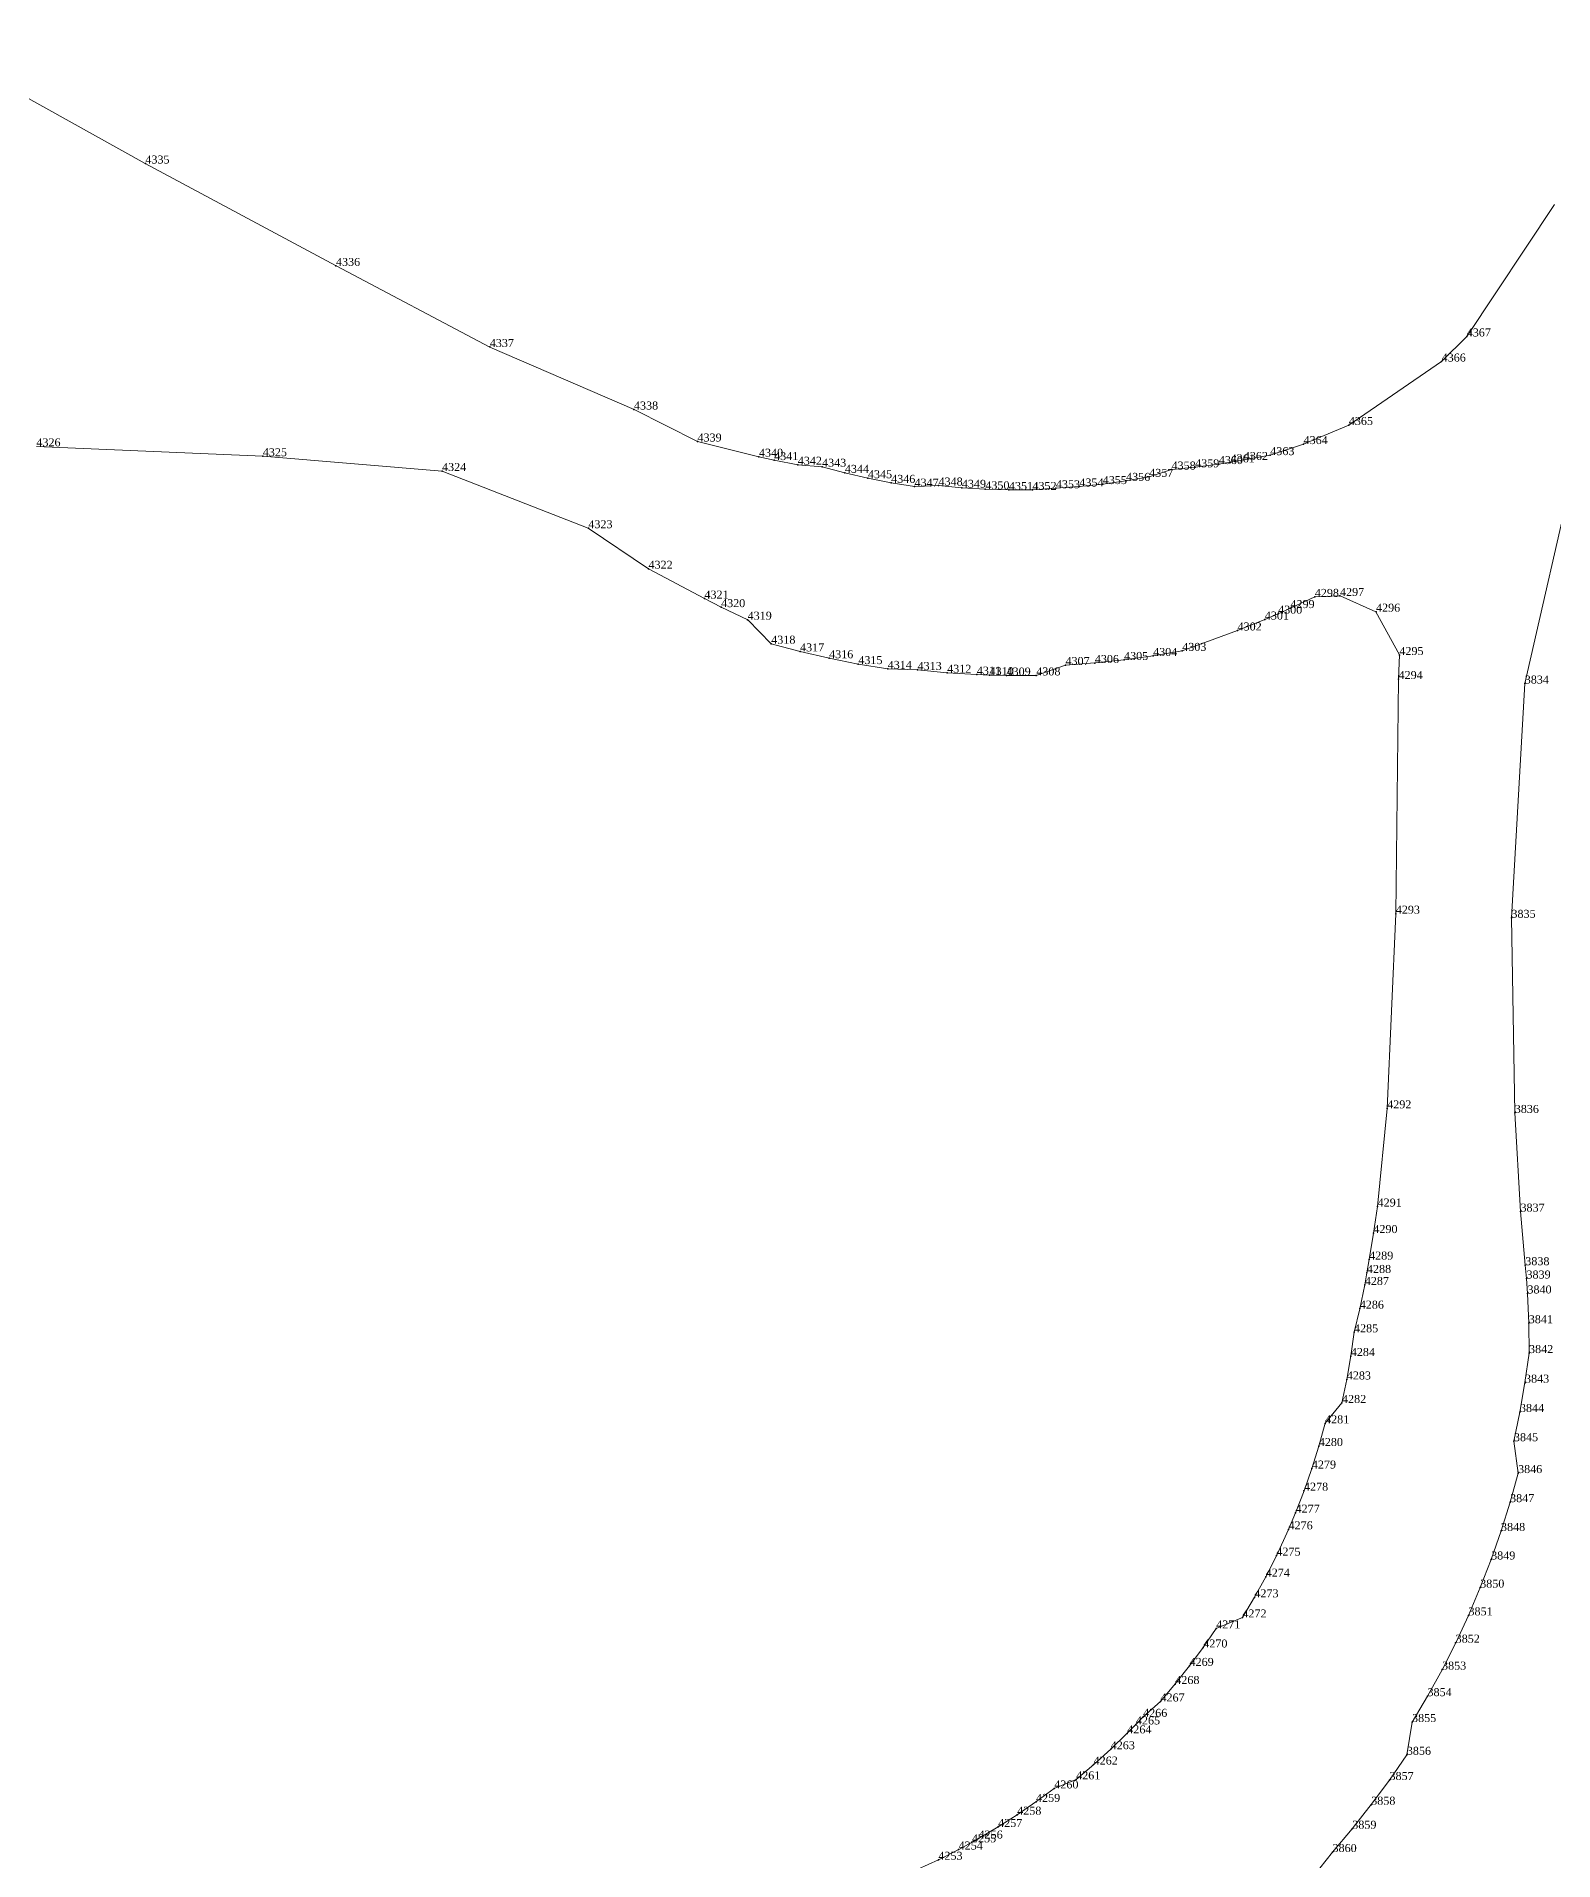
# Model space of a CAD drawing. Header units: metres. Extents: x 543554 to 549226, y 1840763 to 1844579.
# Drawn here: x 548320.7 to 548434.5, y 1841341.9 to 1841478.7 of the extents above; entities that cross this region are included whole.
import ezdxf

# ---------------------------------------------------------------- set-up
doc = ezdxf.new("R2010")
doc.units = ezdxf.units.M
doc.header["$MEASUREMENT"] = 0
for name, color, linetype, lineweight in [('Level 12', 7, 'Continuous', 0), ('Level 30', 7, 'Continuous', 0), ('Level 7', 7, 'Continuous', 0)]:
    doc.layers.add(name, color=color, linetype=linetype, lineweight=lineweight)
doc.styles.add('Style-Vntime', font='Vntime.shx')

# ---------------------------------------------------------------- blocks, each defined once
blk = doc.blocks.new('DDCT')
at = {"layer": 'Level 7', "color": 3, "linetype": 'Continuous', "lineweight": 30}
blk.add_point((0, 0), dxfattribs=at)
blk = doc.blocks.new('SHMIA_3833')
at = {"layer": 'Level 12', "color": 2, "linetype": 'Continuous', "lineweight": 0, "style": 'Style-Vntime'}
blk.add_text('3834', height=0.6, dxfattribs=at).set_placement((0, 0))
blk = doc.blocks.new('SHMIA_3834')
at = {"layer": 'Level 12', "color": 2, "linetype": 'Continuous', "lineweight": 0, "style": 'Style-Vntime'}
blk.add_text('3835', height=0.6, dxfattribs=at).set_placement((0, 0))
blk = doc.blocks.new('SHMIA_3835')
at = {"layer": 'Level 12', "color": 2, "linetype": 'Continuous', "lineweight": 0, "style": 'Style-Vntime'}
blk.add_text('3836', height=0.6, dxfattribs=at).set_placement((0, 0))
blk = doc.blocks.new('SHMIA_3836')
at = {"layer": 'Level 12', "color": 2, "linetype": 'Continuous', "lineweight": 0, "style": 'Style-Vntime'}
blk.add_text('3837', height=0.6, dxfattribs=at).set_placement((0, 0))
blk = doc.blocks.new('SHMIA_3837')
at = {"layer": 'Level 12', "color": 2, "linetype": 'Continuous', "lineweight": 0, "style": 'Style-Vntime'}
blk.add_text('3838', height=0.6, dxfattribs=at).set_placement((0, 0))
blk = doc.blocks.new('SHMIA_3838')
at = {"layer": 'Level 12', "color": 2, "linetype": 'Continuous', "lineweight": 0, "style": 'Style-Vntime'}
blk.add_text('3839', height=0.6, dxfattribs=at).set_placement((0, 0))
blk = doc.blocks.new('SHMIA_3839')
at = {"layer": 'Level 12', "color": 2, "linetype": 'Continuous', "lineweight": 0, "style": 'Style-Vntime'}
blk.add_text('3840', height=0.6, dxfattribs=at).set_placement((0, 0))
blk = doc.blocks.new('SHMIA_3840')
at = {"layer": 'Level 12', "color": 2, "linetype": 'Continuous', "lineweight": 0, "style": 'Style-Vntime'}
blk.add_text('3841', height=0.6, dxfattribs=at).set_placement((0, 0))
blk = doc.blocks.new('SHMIA_3841')
at = {"layer": 'Level 12', "color": 2, "linetype": 'Continuous', "lineweight": 0, "style": 'Style-Vntime'}
blk.add_text('3842', height=0.6, dxfattribs=at).set_placement((0, 0))
blk = doc.blocks.new('SHMIA_3842')
at = {"layer": 'Level 12', "color": 2, "linetype": 'Continuous', "lineweight": 0, "style": 'Style-Vntime'}
blk.add_text('3843', height=0.6, dxfattribs=at).set_placement((0, 0))
blk = doc.blocks.new('SHMIA_3843')
at = {"layer": 'Level 12', "color": 2, "linetype": 'Continuous', "lineweight": 0, "style": 'Style-Vntime'}
blk.add_text('3844', height=0.6, dxfattribs=at).set_placement((0, 0))
blk = doc.blocks.new('SHMIA_3844')
at = {"layer": 'Level 12', "color": 2, "linetype": 'Continuous', "lineweight": 0, "style": 'Style-Vntime'}
blk.add_text('3845', height=0.6, dxfattribs=at).set_placement((0, 0))
blk = doc.blocks.new('SHMIA_3845')
at = {"layer": 'Level 12', "color": 2, "linetype": 'Continuous', "lineweight": 0, "style": 'Style-Vntime'}
blk.add_text('3846', height=0.6, dxfattribs=at).set_placement((0, 0))
blk = doc.blocks.new('SHMIA_3846')
at = {"layer": 'Level 12', "color": 2, "linetype": 'Continuous', "lineweight": 0, "style": 'Style-Vntime'}
blk.add_text('3847', height=0.6, dxfattribs=at).set_placement((0, 0))
blk = doc.blocks.new('SHMIA_3847')
at = {"layer": 'Level 12', "color": 2, "linetype": 'Continuous', "lineweight": 0, "style": 'Style-Vntime'}
blk.add_text('3848', height=0.6, dxfattribs=at).set_placement((0, 0))
blk = doc.blocks.new('SHMIA_3848')
at = {"layer": 'Level 12', "color": 2, "linetype": 'Continuous', "lineweight": 0, "style": 'Style-Vntime'}
blk.add_text('3849', height=0.6, dxfattribs=at).set_placement((0, 0))
blk = doc.blocks.new('SHMIA_3849')
at = {"layer": 'Level 12', "color": 2, "linetype": 'Continuous', "lineweight": 0, "style": 'Style-Vntime'}
blk.add_text('3850', height=0.6, dxfattribs=at).set_placement((0, 0))
blk = doc.blocks.new('SHMIA_3850')
at = {"layer": 'Level 12', "color": 2, "linetype": 'Continuous', "lineweight": 0, "style": 'Style-Vntime'}
blk.add_text('3851', height=0.6, dxfattribs=at).set_placement((0, 0))
blk = doc.blocks.new('SHMIA_3851')
at = {"layer": 'Level 12', "color": 2, "linetype": 'Continuous', "lineweight": 0, "style": 'Style-Vntime'}
blk.add_text('3852', height=0.6, dxfattribs=at).set_placement((0, 0))
blk = doc.blocks.new('SHMIA_3852')
at = {"layer": 'Level 12', "color": 2, "linetype": 'Continuous', "lineweight": 0, "style": 'Style-Vntime'}
blk.add_text('3853', height=0.6, dxfattribs=at).set_placement((0, 0))
blk = doc.blocks.new('SHMIA_3853')
at = {"layer": 'Level 12', "color": 2, "linetype": 'Continuous', "lineweight": 0, "style": 'Style-Vntime'}
blk.add_text('3854', height=0.6, dxfattribs=at).set_placement((0, 0))
blk = doc.blocks.new('SHMIA_3854')
at = {"layer": 'Level 12', "color": 2, "linetype": 'Continuous', "lineweight": 0, "style": 'Style-Vntime'}
blk.add_text('3855', height=0.6, dxfattribs=at).set_placement((0, 0))
blk = doc.blocks.new('SHMIA_3855')
at = {"layer": 'Level 12', "color": 2, "linetype": 'Continuous', "lineweight": 0, "style": 'Style-Vntime'}
blk.add_text('3856', height=0.6, dxfattribs=at).set_placement((0, 0))
blk = doc.blocks.new('SHMIA_3856')
at = {"layer": 'Level 12', "color": 2, "linetype": 'Continuous', "lineweight": 0, "style": 'Style-Vntime'}
blk.add_text('3857', height=0.6, dxfattribs=at).set_placement((0, 0))
blk = doc.blocks.new('SHMIA_3857')
at = {"layer": 'Level 12', "color": 2, "linetype": 'Continuous', "lineweight": 0, "style": 'Style-Vntime'}
blk.add_text('3858', height=0.6, dxfattribs=at).set_placement((0, 0))
blk = doc.blocks.new('SHMIA_3858')
at = {"layer": 'Level 12', "color": 2, "linetype": 'Continuous', "lineweight": 0, "style": 'Style-Vntime'}
blk.add_text('3859', height=0.6, dxfattribs=at).set_placement((0, 0))
blk = doc.blocks.new('SHMIA_3859')
at = {"layer": 'Level 12', "color": 2, "linetype": 'Continuous', "lineweight": 0, "style": 'Style-Vntime'}
blk.add_text('3860', height=0.6, dxfattribs=at).set_placement((0, 0))
blk = doc.blocks.new('SHMIA_4252')
at = {"layer": 'Level 12', "color": 2, "linetype": 'Continuous', "lineweight": 0, "style": 'Style-Vntime'}
blk.add_text('4253', height=0.6, dxfattribs=at).set_placement((0, 0))
blk = doc.blocks.new('SHMIA_4253')
at = {"layer": 'Level 12', "color": 2, "linetype": 'Continuous', "lineweight": 0, "style": 'Style-Vntime'}
blk.add_text('4254', height=0.6, dxfattribs=at).set_placement((0, 0))
blk = doc.blocks.new('SHMIA_4254')
at = {"layer": 'Level 12', "color": 2, "linetype": 'Continuous', "lineweight": 0, "style": 'Style-Vntime'}
blk.add_text('4255', height=0.6, dxfattribs=at).set_placement((0, 0))
blk = doc.blocks.new('SHMIA_4255')
at = {"layer": 'Level 12', "color": 2, "linetype": 'Continuous', "lineweight": 0, "style": 'Style-Vntime'}
blk.add_text('4256', height=0.6, dxfattribs=at).set_placement((0, 0))
blk = doc.blocks.new('SHMIA_4256')
at = {"layer": 'Level 12', "color": 2, "linetype": 'Continuous', "lineweight": 0, "style": 'Style-Vntime'}
blk.add_text('4257', height=0.6, dxfattribs=at).set_placement((0, 0))
blk = doc.blocks.new('SHMIA_4257')
at = {"layer": 'Level 12', "color": 2, "linetype": 'Continuous', "lineweight": 0, "style": 'Style-Vntime'}
blk.add_text('4258', height=0.6, dxfattribs=at).set_placement((0, 0))
blk = doc.blocks.new('SHMIA_4258')
at = {"layer": 'Level 12', "color": 2, "linetype": 'Continuous', "lineweight": 0, "style": 'Style-Vntime'}
blk.add_text('4259', height=0.6, dxfattribs=at).set_placement((0, 0))
blk = doc.blocks.new('SHMIA_4259')
at = {"layer": 'Level 12', "color": 2, "linetype": 'Continuous', "lineweight": 0, "style": 'Style-Vntime'}
blk.add_text('4260', height=0.6, dxfattribs=at).set_placement((0, 0))
blk = doc.blocks.new('SHMIA_4260')
at = {"layer": 'Level 12', "color": 2, "linetype": 'Continuous', "lineweight": 0, "style": 'Style-Vntime'}
blk.add_text('4261', height=0.6, dxfattribs=at).set_placement((0, 0))
blk = doc.blocks.new('SHMIA_4261')
at = {"layer": 'Level 12', "color": 2, "linetype": 'Continuous', "lineweight": 0, "style": 'Style-Vntime'}
blk.add_text('4262', height=0.6, dxfattribs=at).set_placement((0, 0))
blk = doc.blocks.new('SHMIA_4262')
at = {"layer": 'Level 12', "color": 2, "linetype": 'Continuous', "lineweight": 0, "style": 'Style-Vntime'}
blk.add_text('4263', height=0.6, dxfattribs=at).set_placement((0, 0))
blk = doc.blocks.new('SHMIA_4263')
at = {"layer": 'Level 12', "color": 2, "linetype": 'Continuous', "lineweight": 0, "style": 'Style-Vntime'}
blk.add_text('4264', height=0.6, dxfattribs=at).set_placement((0, 0))
blk = doc.blocks.new('SHMIA_4264')
at = {"layer": 'Level 12', "color": 2, "linetype": 'Continuous', "lineweight": 0, "style": 'Style-Vntime'}
blk.add_text('4265', height=0.6, dxfattribs=at).set_placement((0, 0))
blk = doc.blocks.new('SHMIA_4265')
at = {"layer": 'Level 12', "color": 2, "linetype": 'Continuous', "lineweight": 0, "style": 'Style-Vntime'}
blk.add_text('4266', height=0.6, dxfattribs=at).set_placement((0, 0))
blk = doc.blocks.new('SHMIA_4266')
at = {"layer": 'Level 12', "color": 2, "linetype": 'Continuous', "lineweight": 0, "style": 'Style-Vntime'}
blk.add_text('4267', height=0.6, dxfattribs=at).set_placement((0, 0))
blk = doc.blocks.new('SHMIA_4267')
at = {"layer": 'Level 12', "color": 2, "linetype": 'Continuous', "lineweight": 0, "style": 'Style-Vntime'}
blk.add_text('4268', height=0.6, dxfattribs=at).set_placement((0, 0))
blk = doc.blocks.new('SHMIA_4268')
at = {"layer": 'Level 12', "color": 2, "linetype": 'Continuous', "lineweight": 0, "style": 'Style-Vntime'}
blk.add_text('4269', height=0.6, dxfattribs=at).set_placement((0, 0))
blk = doc.blocks.new('SHMIA_4269')
at = {"layer": 'Level 12', "color": 2, "linetype": 'Continuous', "lineweight": 0, "style": 'Style-Vntime'}
blk.add_text('4270', height=0.6, dxfattribs=at).set_placement((0, 0))
blk = doc.blocks.new('SHMIA_4270')
at = {"layer": 'Level 12', "color": 2, "linetype": 'Continuous', "lineweight": 0, "style": 'Style-Vntime'}
blk.add_text('4271', height=0.6, dxfattribs=at).set_placement((0, 0))
blk = doc.blocks.new('SHMIA_4271')
at = {"layer": 'Level 12', "color": 2, "linetype": 'Continuous', "lineweight": 0, "style": 'Style-Vntime'}
blk.add_text('4272', height=0.6, dxfattribs=at).set_placement((0, 0))
blk = doc.blocks.new('SHMIA_4272')
at = {"layer": 'Level 12', "color": 2, "linetype": 'Continuous', "lineweight": 0, "style": 'Style-Vntime'}
blk.add_text('4273', height=0.6, dxfattribs=at).set_placement((0, 0))
blk = doc.blocks.new('SHMIA_4273')
at = {"layer": 'Level 12', "color": 2, "linetype": 'Continuous', "lineweight": 0, "style": 'Style-Vntime'}
blk.add_text('4274', height=0.6, dxfattribs=at).set_placement((0, 0))
blk = doc.blocks.new('SHMIA_4274')
at = {"layer": 'Level 12', "color": 2, "linetype": 'Continuous', "lineweight": 0, "style": 'Style-Vntime'}
blk.add_text('4275', height=0.6, dxfattribs=at).set_placement((0, 0))
blk = doc.blocks.new('SHMIA_4275')
at = {"layer": 'Level 12', "color": 2, "linetype": 'Continuous', "lineweight": 0, "style": 'Style-Vntime'}
blk.add_text('4276', height=0.6, dxfattribs=at).set_placement((0, 0))
blk = doc.blocks.new('SHMIA_4276')
at = {"layer": 'Level 12', "color": 2, "linetype": 'Continuous', "lineweight": 0, "style": 'Style-Vntime'}
blk.add_text('4277', height=0.6, dxfattribs=at).set_placement((0, 0))
blk = doc.blocks.new('SHMIA_4277')
at = {"layer": 'Level 12', "color": 2, "linetype": 'Continuous', "lineweight": 0, "style": 'Style-Vntime'}
blk.add_text('4278', height=0.6, dxfattribs=at).set_placement((0, 0))
blk = doc.blocks.new('SHMIA_4278')
at = {"layer": 'Level 12', "color": 2, "linetype": 'Continuous', "lineweight": 0, "style": 'Style-Vntime'}
blk.add_text('4279', height=0.6, dxfattribs=at).set_placement((0, 0))
blk = doc.blocks.new('SHMIA_4279')
at = {"layer": 'Level 12', "color": 2, "linetype": 'Continuous', "lineweight": 0, "style": 'Style-Vntime'}
blk.add_text('4280', height=0.6, dxfattribs=at).set_placement((0, 0))
blk = doc.blocks.new('SHMIA_4280')
at = {"layer": 'Level 12', "color": 2, "linetype": 'Continuous', "lineweight": 0, "style": 'Style-Vntime'}
blk.add_text('4281', height=0.6, dxfattribs=at).set_placement((0, 0))
blk = doc.blocks.new('SHMIA_4281')
at = {"layer": 'Level 12', "color": 2, "linetype": 'Continuous', "lineweight": 0, "style": 'Style-Vntime'}
blk.add_text('4282', height=0.6, dxfattribs=at).set_placement((0, 0))
blk = doc.blocks.new('SHMIA_4282')
at = {"layer": 'Level 12', "color": 2, "linetype": 'Continuous', "lineweight": 0, "style": 'Style-Vntime'}
blk.add_text('4283', height=0.6, dxfattribs=at).set_placement((0, 0))
blk = doc.blocks.new('SHMIA_4283')
at = {"layer": 'Level 12', "color": 2, "linetype": 'Continuous', "lineweight": 0, "style": 'Style-Vntime'}
blk.add_text('4284', height=0.6, dxfattribs=at).set_placement((0, 0))
blk = doc.blocks.new('SHMIA_4284')
at = {"layer": 'Level 12', "color": 2, "linetype": 'Continuous', "lineweight": 0, "style": 'Style-Vntime'}
blk.add_text('4285', height=0.6, dxfattribs=at).set_placement((0, 0))
blk = doc.blocks.new('SHMIA_4285')
at = {"layer": 'Level 12', "color": 2, "linetype": 'Continuous', "lineweight": 0, "style": 'Style-Vntime'}
blk.add_text('4286', height=0.6, dxfattribs=at).set_placement((0, 0))
blk = doc.blocks.new('SHMIA_4286')
at = {"layer": 'Level 12', "color": 2, "linetype": 'Continuous', "lineweight": 0, "style": 'Style-Vntime'}
blk.add_text('4287', height=0.6, dxfattribs=at).set_placement((0, 0))
blk = doc.blocks.new('SHMIA_4287')
at = {"layer": 'Level 12', "color": 2, "linetype": 'Continuous', "lineweight": 0, "style": 'Style-Vntime'}
blk.add_text('4288', height=0.6, dxfattribs=at).set_placement((0, 0))
blk = doc.blocks.new('SHMIA_4288')
at = {"layer": 'Level 12', "color": 2, "linetype": 'Continuous', "lineweight": 0, "style": 'Style-Vntime'}
blk.add_text('4289', height=0.6, dxfattribs=at).set_placement((0, 0))
blk = doc.blocks.new('SHMIA_4289')
at = {"layer": 'Level 12', "color": 2, "linetype": 'Continuous', "lineweight": 0, "style": 'Style-Vntime'}
blk.add_text('4290', height=0.6, dxfattribs=at).set_placement((0, 0))
blk = doc.blocks.new('SHMIA_4290')
at = {"layer": 'Level 12', "color": 2, "linetype": 'Continuous', "lineweight": 0, "style": 'Style-Vntime'}
blk.add_text('4291', height=0.6, dxfattribs=at).set_placement((0, 0))
blk = doc.blocks.new('SHMIA_4291')
at = {"layer": 'Level 12', "color": 2, "linetype": 'Continuous', "lineweight": 0, "style": 'Style-Vntime'}
blk.add_text('4292', height=0.6, dxfattribs=at).set_placement((0, 0))
blk = doc.blocks.new('SHMIA_4292')
at = {"layer": 'Level 12', "color": 2, "linetype": 'Continuous', "lineweight": 0, "style": 'Style-Vntime'}
blk.add_text('4293', height=0.6, dxfattribs=at).set_placement((0, 0))
blk = doc.blocks.new('SHMIA_4293')
at = {"layer": 'Level 12', "color": 2, "linetype": 'Continuous', "lineweight": 0, "style": 'Style-Vntime'}
blk.add_text('4294', height=0.6, dxfattribs=at).set_placement((0, 0))
blk = doc.blocks.new('SHMIA_4294')
at = {"layer": 'Level 12', "color": 2, "linetype": 'Continuous', "lineweight": 0, "style": 'Style-Vntime'}
blk.add_text('4295', height=0.6, dxfattribs=at).set_placement((0, 0))
blk = doc.blocks.new('SHMIA_4295')
at = {"layer": 'Level 12', "color": 2, "linetype": 'Continuous', "lineweight": 0, "style": 'Style-Vntime'}
blk.add_text('4296', height=0.6, dxfattribs=at).set_placement((0, 0))
blk = doc.blocks.new('SHMIA_4296')
at = {"layer": 'Level 12', "color": 2, "linetype": 'Continuous', "lineweight": 0, "style": 'Style-Vntime'}
blk.add_text('4297', height=0.6, dxfattribs=at).set_placement((0, 0))
blk = doc.blocks.new('SHMIA_4297')
at = {"layer": 'Level 12', "color": 2, "linetype": 'Continuous', "lineweight": 0, "style": 'Style-Vntime'}
blk.add_text('4298', height=0.6, dxfattribs=at).set_placement((0, 0))
blk = doc.blocks.new('SHMIA_4298')
at = {"layer": 'Level 12', "color": 2, "linetype": 'Continuous', "lineweight": 0, "style": 'Style-Vntime'}
blk.add_text('4299', height=0.6, dxfattribs=at).set_placement((0, 0))
blk = doc.blocks.new('SHMIA_4299')
at = {"layer": 'Level 12', "color": 2, "linetype": 'Continuous', "lineweight": 0, "style": 'Style-Vntime'}
blk.add_text('4300', height=0.6, dxfattribs=at).set_placement((0, 0))
blk = doc.blocks.new('SHMIA_4300')
at = {"layer": 'Level 12', "color": 2, "linetype": 'Continuous', "lineweight": 0, "style": 'Style-Vntime'}
blk.add_text('4301', height=0.6, dxfattribs=at).set_placement((0, 0))
blk = doc.blocks.new('SHMIA_4301')
at = {"layer": 'Level 12', "color": 2, "linetype": 'Continuous', "lineweight": 0, "style": 'Style-Vntime'}
blk.add_text('4302', height=0.6, dxfattribs=at).set_placement((0, 0))
blk = doc.blocks.new('SHMIA_4302')
at = {"layer": 'Level 12', "color": 2, "linetype": 'Continuous', "lineweight": 0, "style": 'Style-Vntime'}
blk.add_text('4303', height=0.6, dxfattribs=at).set_placement((0, 0))
blk = doc.blocks.new('SHMIA_4303')
at = {"layer": 'Level 12', "color": 2, "linetype": 'Continuous', "lineweight": 0, "style": 'Style-Vntime'}
blk.add_text('4304', height=0.6, dxfattribs=at).set_placement((0, 0))
blk = doc.blocks.new('SHMIA_4304')
at = {"layer": 'Level 12', "color": 2, "linetype": 'Continuous', "lineweight": 0, "style": 'Style-Vntime'}
blk.add_text('4305', height=0.6, dxfattribs=at).set_placement((0, 0))
blk = doc.blocks.new('SHMIA_4305')
at = {"layer": 'Level 12', "color": 2, "linetype": 'Continuous', "lineweight": 0, "style": 'Style-Vntime'}
blk.add_text('4306', height=0.6, dxfattribs=at).set_placement((0, 0))
blk = doc.blocks.new('SHMIA_4306')
at = {"layer": 'Level 12', "color": 2, "linetype": 'Continuous', "lineweight": 0, "style": 'Style-Vntime'}
blk.add_text('4307', height=0.6, dxfattribs=at).set_placement((0, 0))
blk = doc.blocks.new('SHMIA_4307')
at = {"layer": 'Level 12', "color": 2, "linetype": 'Continuous', "lineweight": 0, "style": 'Style-Vntime'}
blk.add_text('4308', height=0.6, dxfattribs=at).set_placement((0, 0))
blk = doc.blocks.new('SHMIA_4308')
at = {"layer": 'Level 12', "color": 2, "linetype": 'Continuous', "lineweight": 0, "style": 'Style-Vntime'}
blk.add_text('4309', height=0.6, dxfattribs=at).set_placement((0, 0))
blk = doc.blocks.new('SHMIA_4309')
at = {"layer": 'Level 12', "color": 2, "linetype": 'Continuous', "lineweight": 0, "style": 'Style-Vntime'}
blk.add_text('4310', height=0.6, dxfattribs=at).set_placement((0, 0))
blk = doc.blocks.new('SHMIA_4310')
at = {"layer": 'Level 12', "color": 2, "linetype": 'Continuous', "lineweight": 0, "style": 'Style-Vntime'}
blk.add_text('4311', height=0.6, dxfattribs=at).set_placement((0, 0))
blk = doc.blocks.new('SHMIA_4311')
at = {"layer": 'Level 12', "color": 2, "linetype": 'Continuous', "lineweight": 0, "style": 'Style-Vntime'}
blk.add_text('4312', height=0.6, dxfattribs=at).set_placement((0, 0))
blk = doc.blocks.new('SHMIA_4312')
at = {"layer": 'Level 12', "color": 2, "linetype": 'Continuous', "lineweight": 0, "style": 'Style-Vntime'}
blk.add_text('4313', height=0.6, dxfattribs=at).set_placement((0, 0))
blk = doc.blocks.new('SHMIA_4313')
at = {"layer": 'Level 12', "color": 2, "linetype": 'Continuous', "lineweight": 0, "style": 'Style-Vntime'}
blk.add_text('4314', height=0.6, dxfattribs=at).set_placement((0, 0))
blk = doc.blocks.new('SHMIA_4314')
at = {"layer": 'Level 12', "color": 2, "linetype": 'Continuous', "lineweight": 0, "style": 'Style-Vntime'}
blk.add_text('4315', height=0.6, dxfattribs=at).set_placement((0, 0))
blk = doc.blocks.new('SHMIA_4315')
at = {"layer": 'Level 12', "color": 2, "linetype": 'Continuous', "lineweight": 0, "style": 'Style-Vntime'}
blk.add_text('4316', height=0.6, dxfattribs=at).set_placement((0, 0))
blk = doc.blocks.new('SHMIA_4316')
at = {"layer": 'Level 12', "color": 2, "linetype": 'Continuous', "lineweight": 0, "style": 'Style-Vntime'}
blk.add_text('4317', height=0.6, dxfattribs=at).set_placement((0, 0))
blk = doc.blocks.new('SHMIA_4317')
at = {"layer": 'Level 12', "color": 2, "linetype": 'Continuous', "lineweight": 0, "style": 'Style-Vntime'}
blk.add_text('4318', height=0.6, dxfattribs=at).set_placement((0, 0))
blk = doc.blocks.new('SHMIA_4318')
at = {"layer": 'Level 12', "color": 2, "linetype": 'Continuous', "lineweight": 0, "style": 'Style-Vntime'}
blk.add_text('4319', height=0.6, dxfattribs=at).set_placement((0, 0))
blk = doc.blocks.new('SHMIA_4319')
at = {"layer": 'Level 12', "color": 2, "linetype": 'Continuous', "lineweight": 0, "style": 'Style-Vntime'}
blk.add_text('4320', height=0.6, dxfattribs=at).set_placement((0, 0))
blk = doc.blocks.new('SHMIA_4320')
at = {"layer": 'Level 12', "color": 2, "linetype": 'Continuous', "lineweight": 0, "style": 'Style-Vntime'}
blk.add_text('4321', height=0.6, dxfattribs=at).set_placement((0, 0))
blk = doc.blocks.new('SHMIA_4321')
at = {"layer": 'Level 12', "color": 2, "linetype": 'Continuous', "lineweight": 0, "style": 'Style-Vntime'}
blk.add_text('4322', height=0.6, dxfattribs=at).set_placement((0, 0))
blk = doc.blocks.new('SHMIA_4322')
at = {"layer": 'Level 12', "color": 2, "linetype": 'Continuous', "lineweight": 0, "style": 'Style-Vntime'}
blk.add_text('4323', height=0.6, dxfattribs=at).set_placement((0, 0))
blk = doc.blocks.new('SHMIA_4323')
at = {"layer": 'Level 12', "color": 2, "linetype": 'Continuous', "lineweight": 0, "style": 'Style-Vntime'}
blk.add_text('4324', height=0.6, dxfattribs=at).set_placement((0, 0))
blk = doc.blocks.new('SHMIA_4324')
at = {"layer": 'Level 12', "color": 2, "linetype": 'Continuous', "lineweight": 0, "style": 'Style-Vntime'}
blk.add_text('4325', height=0.6, dxfattribs=at).set_placement((0, 0))
blk = doc.blocks.new('SHMIA_4325')
at = {"layer": 'Level 12', "color": 2, "linetype": 'Continuous', "lineweight": 0, "style": 'Style-Vntime'}
blk.add_text('4326', height=0.6, dxfattribs=at).set_placement((0, 0))
blk = doc.blocks.new('SHMIA_4334')
at = {"layer": 'Level 12', "color": 2, "linetype": 'Continuous', "lineweight": 0, "style": 'Style-Vntime'}
blk.add_text('4335', height=0.6, dxfattribs=at).set_placement((0, 0))
blk = doc.blocks.new('SHMIA_4335')
at = {"layer": 'Level 12', "color": 2, "linetype": 'Continuous', "lineweight": 0, "style": 'Style-Vntime'}
blk.add_text('4336', height=0.6, dxfattribs=at).set_placement((0, 0))
blk = doc.blocks.new('SHMIA_4336')
at = {"layer": 'Level 12', "color": 2, "linetype": 'Continuous', "lineweight": 0, "style": 'Style-Vntime'}
blk.add_text('4337', height=0.6, dxfattribs=at).set_placement((0, 0))
blk = doc.blocks.new('SHMIA_4337')
at = {"layer": 'Level 12', "color": 2, "linetype": 'Continuous', "lineweight": 0, "style": 'Style-Vntime'}
blk.add_text('4338', height=0.6, dxfattribs=at).set_placement((0, 0))
blk = doc.blocks.new('SHMIA_4338')
at = {"layer": 'Level 12', "color": 2, "linetype": 'Continuous', "lineweight": 0, "style": 'Style-Vntime'}
blk.add_text('4339', height=0.6, dxfattribs=at).set_placement((0, 0))
blk = doc.blocks.new('SHMIA_4339')
at = {"layer": 'Level 12', "color": 2, "linetype": 'Continuous', "lineweight": 0, "style": 'Style-Vntime'}
blk.add_text('4340', height=0.6, dxfattribs=at).set_placement((0, 0))
blk = doc.blocks.new('SHMIA_4340')
at = {"layer": 'Level 12', "color": 2, "linetype": 'Continuous', "lineweight": 0, "style": 'Style-Vntime'}
blk.add_text('4341', height=0.6, dxfattribs=at).set_placement((0, 0))
blk = doc.blocks.new('SHMIA_4341')
at = {"layer": 'Level 12', "color": 2, "linetype": 'Continuous', "lineweight": 0, "style": 'Style-Vntime'}
blk.add_text('4342', height=0.6, dxfattribs=at).set_placement((0, 0))
blk = doc.blocks.new('SHMIA_4342')
at = {"layer": 'Level 12', "color": 2, "linetype": 'Continuous', "lineweight": 0, "style": 'Style-Vntime'}
blk.add_text('4343', height=0.6, dxfattribs=at).set_placement((0, 0))
blk = doc.blocks.new('SHMIA_4343')
at = {"layer": 'Level 12', "color": 2, "linetype": 'Continuous', "lineweight": 0, "style": 'Style-Vntime'}
blk.add_text('4344', height=0.6, dxfattribs=at).set_placement((0, 0))
blk = doc.blocks.new('SHMIA_4344')
at = {"layer": 'Level 12', "color": 2, "linetype": 'Continuous', "lineweight": 0, "style": 'Style-Vntime'}
blk.add_text('4345', height=0.6, dxfattribs=at).set_placement((0, 0))
blk = doc.blocks.new('SHMIA_4345')
at = {"layer": 'Level 12', "color": 2, "linetype": 'Continuous', "lineweight": 0, "style": 'Style-Vntime'}
blk.add_text('4346', height=0.6, dxfattribs=at).set_placement((0, 0))
blk = doc.blocks.new('SHMIA_4346')
at = {"layer": 'Level 12', "color": 2, "linetype": 'Continuous', "lineweight": 0, "style": 'Style-Vntime'}
blk.add_text('4347', height=0.6, dxfattribs=at).set_placement((0, 0))
blk = doc.blocks.new('SHMIA_4347')
at = {"layer": 'Level 12', "color": 2, "linetype": 'Continuous', "lineweight": 0, "style": 'Style-Vntime'}
blk.add_text('4348', height=0.6, dxfattribs=at).set_placement((0, 0))
blk = doc.blocks.new('SHMIA_4348')
at = {"layer": 'Level 12', "color": 2, "linetype": 'Continuous', "lineweight": 0, "style": 'Style-Vntime'}
blk.add_text('4349', height=0.6, dxfattribs=at).set_placement((0, 0))
blk = doc.blocks.new('SHMIA_4349')
at = {"layer": 'Level 12', "color": 2, "linetype": 'Continuous', "lineweight": 0, "style": 'Style-Vntime'}
blk.add_text('4350', height=0.6, dxfattribs=at).set_placement((0, 0))
blk = doc.blocks.new('SHMIA_4350')
at = {"layer": 'Level 12', "color": 2, "linetype": 'Continuous', "lineweight": 0, "style": 'Style-Vntime'}
blk.add_text('4351', height=0.6, dxfattribs=at).set_placement((0, 0))
blk = doc.blocks.new('SHMIA_4351')
at = {"layer": 'Level 12', "color": 2, "linetype": 'Continuous', "lineweight": 0, "style": 'Style-Vntime'}
blk.add_text('4352', height=0.6, dxfattribs=at).set_placement((0, 0))
blk = doc.blocks.new('SHMIA_4352')
at = {"layer": 'Level 12', "color": 2, "linetype": 'Continuous', "lineweight": 0, "style": 'Style-Vntime'}
blk.add_text('4353', height=0.6, dxfattribs=at).set_placement((0, 0))
blk = doc.blocks.new('SHMIA_4353')
at = {"layer": 'Level 12', "color": 2, "linetype": 'Continuous', "lineweight": 0, "style": 'Style-Vntime'}
blk.add_text('4354', height=0.6, dxfattribs=at).set_placement((0, 0))
blk = doc.blocks.new('SHMIA_4354')
at = {"layer": 'Level 12', "color": 2, "linetype": 'Continuous', "lineweight": 0, "style": 'Style-Vntime'}
blk.add_text('4355', height=0.6, dxfattribs=at).set_placement((0, 0))
blk = doc.blocks.new('SHMIA_4355')
at = {"layer": 'Level 12', "color": 2, "linetype": 'Continuous', "lineweight": 0, "style": 'Style-Vntime'}
blk.add_text('4356', height=0.6, dxfattribs=at).set_placement((0, 0))
blk = doc.blocks.new('SHMIA_4356')
at = {"layer": 'Level 12', "color": 2, "linetype": 'Continuous', "lineweight": 0, "style": 'Style-Vntime'}
blk.add_text('4357', height=0.6, dxfattribs=at).set_placement((0, 0))
blk = doc.blocks.new('SHMIA_4357')
at = {"layer": 'Level 12', "color": 2, "linetype": 'Continuous', "lineweight": 0, "style": 'Style-Vntime'}
blk.add_text('4358', height=0.6, dxfattribs=at).set_placement((0, 0))
blk = doc.blocks.new('SHMIA_4358')
at = {"layer": 'Level 12', "color": 2, "linetype": 'Continuous', "lineweight": 0, "style": 'Style-Vntime'}
blk.add_text('4359', height=0.6, dxfattribs=at).set_placement((0, 0))
blk = doc.blocks.new('SHMIA_4359')
at = {"layer": 'Level 12', "color": 2, "linetype": 'Continuous', "lineweight": 0, "style": 'Style-Vntime'}
blk.add_text('4360', height=0.6, dxfattribs=at).set_placement((0, 0))
blk = doc.blocks.new('SHMIA_4360')
at = {"layer": 'Level 12', "color": 2, "linetype": 'Continuous', "lineweight": 0, "style": 'Style-Vntime'}
blk.add_text('4361', height=0.6, dxfattribs=at).set_placement((0, 0))
blk = doc.blocks.new('SHMIA_4361')
at = {"layer": 'Level 12', "color": 2, "linetype": 'Continuous', "lineweight": 0, "style": 'Style-Vntime'}
blk.add_text('4362', height=0.6, dxfattribs=at).set_placement((0, 0))
blk = doc.blocks.new('SHMIA_4362')
at = {"layer": 'Level 12', "color": 2, "linetype": 'Continuous', "lineweight": 0, "style": 'Style-Vntime'}
blk.add_text('4363', height=0.6, dxfattribs=at).set_placement((0, 0))
blk = doc.blocks.new('SHMIA_4363')
at = {"layer": 'Level 12', "color": 2, "linetype": 'Continuous', "lineweight": 0, "style": 'Style-Vntime'}
blk.add_text('4364', height=0.6, dxfattribs=at).set_placement((0, 0))
blk = doc.blocks.new('SHMIA_4364')
at = {"layer": 'Level 12', "color": 2, "linetype": 'Continuous', "lineweight": 0, "style": 'Style-Vntime'}
blk.add_text('4365', height=0.6, dxfattribs=at).set_placement((0, 0))
blk = doc.blocks.new('SHMIA_4365')
at = {"layer": 'Level 12', "color": 2, "linetype": 'Continuous', "lineweight": 0, "style": 'Style-Vntime'}
blk.add_text('4366', height=0.6, dxfattribs=at).set_placement((0, 0))
blk = doc.blocks.new('SHMIA_4366')
at = {"layer": 'Level 12', "color": 2, "linetype": 'Continuous', "lineweight": 0, "style": 'Style-Vntime'}
blk.add_text('4367', height=0.6, dxfattribs=at).set_placement((0, 0))

msp = doc.modelspace()

# ---------------------------------------------------------------- linework, layer by layer
at = {"layer": 'Level 30', "color": 2, "linetype": 'Continuous', "lineweight": 0, "flags": 128}
for points in [[(548311.7672, 1841478.6872), (548328.9061, 1841469.1627), (548343.2035, 1841461.4815), (548354.7291, 1841455.3986), (548365.5431, 1841450.713), (548370.295, 1841448.3131), (548374.9126, 1841447.1688), (548376.0465, 1841446.9171), (548377.8226, 1841446.5743), (548379.6385, 1841446.4238), (548381.3522, 1841445.9632), (548383.0802, 1841445.5599), (548384.8207, 1841445.2144), (548386.5718, 1841444.9271), (548388.3665, 1841445.008), (548390.1224, 1841444.839), (548391.883, 1841444.7287), (548393.6464, 1841444.677), (548395.4104, 1841444.6842), (548397.1699, 1841444.8123), (548398.9275, 1841444.9368), (548400.68, 1841445.1199), (548402.4254, 1841445.3612), (548404.1618, 1841445.6605), (548405.8434, 1841446.2128), (548407.6124, 1841446.3837), (548409.3827, 1841446.6156), (548410.2677, 1841446.7545), (548411.2592, 1841446.9346), (548413.2423, 1841447.2949), (548415.7379, 1841448.1218), (548419.1338, 1841449.5489), (548426.0851, 1841454.3056), (548427.9706, 1841456.1912), (548434.5526, 1841466.0807)], [(548386.8199, 1841341.2361), (548388.3635, 1841341.9538), (548389.8824, 1841342.7226), (548390.8833, 1841343.2646), (548391.3749, 1841343.5415), (548392.8392, 1841344.4097), (548394.2738, 1841345.3262), (548395.677, 1841346.2901), (548397.0474, 1841347.3001), (548398.6923, 1841347.9772), (548400.0047, 1841349.0869), (548401.2794, 1841350.2396), (548402.515, 1841351.4342), (548403.1661, 1841352.0969), (548403.7101, 1841352.6693), (548405.0089, 1841353.8161), (548406.1233, 1841355.133), (548407.1931, 1841356.4863), (548408.2172, 1841357.8745), (548409.1945, 1841359.2961), (548411.1532, 1841360.115), (548412.0542, 1841361.6332), (548412.9041, 1841363.1805), (548413.702, 1841364.7553), (548414.6117, 1841366.7297), (548415.1381, 1841367.9803), (548415.7748, 1841369.6269), (548416.3562, 1841371.2938), (548416.8817, 1841372.9792), (548417.3508, 1841374.6811), (548418.6153, 1841376.2081), (548418.9758, 1841377.966), (548419.2775, 1841379.7349), (548419.5201, 1841381.513), (548419.9524, 1841383.2767), (548420.3262, 1841385.0622), (548420.4909, 1841385.9625), (548420.6515, 1841386.9574), (548420.9725, 1841388.9472), (548421.2936, 1841390.937), (548422.0123, 1841398.2973), (548422.6469, 1841412.8977), (548422.8631, 1841430.4956), (548422.9216, 1841432.3022), (548421.1679, 1841435.5474), (548418.4716, 1841436.7292), (548416.5808, 1841436.6555), (548414.7474, 1841435.8181), (548413.8307, 1841435.3995), (548412.8268, 1841434.963), (548410.7919, 1841434.1388), (548406.6365, 1841432.6094), (548404.4637, 1841432.2349), (548402.2797, 1841431.9329), (548400.0869, 1841431.7039), (548397.8876, 1841431.5481), (548395.6988, 1841430.772), (548393.4709, 1841430.763), (548392.2016, 1841430.791), (548391.2439, 1841430.8282), (548389.0204, 1841430.9676), (548386.8027, 1841431.181), (548384.5632, 1841431.2623), (548382.3578, 1841431.6241), (548380.1657, 1841432.0592), (548377.9894, 1841432.5671), (548375.8312, 1841433.1473), (548374.0642, 1841434.9462), (548372.0723, 1841435.8911), (548370.819, 1841436.5286), (548366.6252, 1841438.7743), (548362.1162, 1841441.8054), (548351.1504, 1841446.0965), (548337.7115, 1841447.2065), (548320.7441, 1841447.9478)], [(548436.0888, 1841446.6603), (548432.3227, 1841430.1587), (548431.3181, 1841412.5888), (548431.5675, 1841397.9569), (548432.0003, 1841390.5556), (548432.3576, 1841386.5404), (548432.4469, 1841385.5366), (548432.5231, 1841384.424), (548432.6194, 1841382.1896), (548432.6403, 1841379.945), (548432.3382, 1841377.7306), (548431.9624, 1841375.5275), (548431.5134, 1841373.3381), (548431.8199, 1841370.9515), (548431.2185, 1841368.7694), (548430.5447, 1841366.6086), (548429.7992, 1841364.4714), (548428.983, 1841362.3603), (548428.0968, 1841360.2775), (548427.1417, 1841358.2255), (548426.1188, 1841356.2064), (548425.0291, 1841354.2225), (548423.874, 1841352.276), (548423.4774, 1841349.8234), (548422.1765, 1841347.9311), (548420.8133, 1841346.0832), (548419.3892, 1841344.2818), (548417.9058, 1841342.5288), (548416.4747, 1841340.7235)]]:
    msp.add_lwpolyline(points, dxfattribs=at)

# ---------------------------------------------------------------- block references
at = {"layer": 'Level 12', "color": 2, "linetype": 'Continuous', "lineweight": 0}
for name, p in [('SHMIA_4334', (548328.91, 1841469.16)), ('SHMIA_4335', (548343.2, 1841461.48)), ('SHMIA_4336', (548354.73, 1841455.4)), ('SHMIA_4366', (548427.97, 1841456.19)), ('SHMIA_4365', (548426.09, 1841454.31)), ('SHMIA_4337', (548365.54, 1841450.71)), ('SHMIA_4364', (548419.13, 1841449.55)), ('SHMIA_4338', (548370.3, 1841448.31)), ('SHMIA_4325', (548320.74, 1841447.95)), ('SHMIA_4324', (548337.71, 1841447.21)), ('SHMIA_4339', (548374.91, 1841447.17)), ('SHMIA_4340', (548376.05, 1841446.92)), ('SHMIA_4361', (548411.26, 1841446.93)), ('SHMIA_4362', (548413.24, 1841447.29)), ('SHMIA_4363', (548415.74, 1841448.12)), ('SHMIA_4323', (548351.15, 1841446.1)), ('SHMIA_4341', (548377.82, 1841446.57)), ('SHMIA_4342', (548379.64, 1841446.42)), ('SHMIA_4343', (548381.35, 1841445.96)), ('SHMIA_4344', (548383.08, 1841445.56)), ('SHMIA_4356', (548404.16, 1841445.66)), ('SHMIA_4357', (548405.84, 1841446.21)), ('SHMIA_4358', (548407.61, 1841446.38)), ('SHMIA_4359', (548409.38, 1841446.62)), ('SHMIA_4360', (548410.27, 1841446.75)), ('SHMIA_4345', (548384.82, 1841445.21)), ('SHMIA_4346', (548386.57, 1841444.93)), ('SHMIA_4347', (548388.37, 1841445.01)), ('SHMIA_4348', (548390.12, 1841444.84)), ('SHMIA_4349', (548391.88, 1841444.73)), ('SHMIA_4350', (548393.65, 1841444.68)), ('SHMIA_4351', (548395.41, 1841444.68)), ('SHMIA_4352', (548397.17, 1841444.81)), ('SHMIA_4353', (548398.93, 1841444.94)), ('SHMIA_4354', (548400.68, 1841445.12)), ('SHMIA_4355', (548402.43, 1841445.36)), ('SHMIA_4322', (548362.12, 1841441.81)), ('SHMIA_4321', (548366.63, 1841438.77)), ('SHMIA_4320', (548370.82, 1841436.53)), ('SHMIA_4319', (548372.07, 1841435.89)), ('SHMIA_4298', (548414.75, 1841435.82)), ('SHMIA_4297', (548416.58, 1841436.66)), ('SHMIA_4296', (548418.47, 1841436.73)), ('SHMIA_4318', (548374.06, 1841434.95)), ('SHMIA_4300', (548412.83, 1841434.96)), ('SHMIA_4299', (548413.83, 1841435.4)), ('SHMIA_4295', (548421.17, 1841435.55)), ('SHMIA_4317', (548375.83, 1841433.15)), ('SHMIA_4301', (548410.79, 1841434.14)), ('SHMIA_4316', (548377.99, 1841432.57)), ('SHMIA_4315', (548380.17, 1841432.06)), ('SHMIA_4304', (548402.28, 1841431.93)), ('SHMIA_4303', (548404.46, 1841432.23)), ('SHMIA_4302', (548406.64, 1841432.61)), ('SHMIA_4294', (548422.92, 1841432.3)), ('SHMIA_4314', (548382.36, 1841431.62)), ('SHMIA_4313', (548384.56, 1841431.26)), ('SHMIA_4312', (548386.8, 1841431.18)), ('SHMIA_4311', (548389.02, 1841430.97)), ('SHMIA_4310', (548391.24, 1841430.83)), ('SHMIA_4309', (548392.2, 1841430.79)), ('SHMIA_4308', (548393.47, 1841430.76)), ('SHMIA_4307', (548395.7, 1841430.77)), ('SHMIA_4306', (548397.89, 1841431.55)), ('SHMIA_4305', (548400.09, 1841431.7)), ('SHMIA_4293', (548422.86, 1841430.5)), ('SHMIA_3833', (548432.32, 1841430.16)), ('SHMIA_4292', (548422.65, 1841412.9)), ('SHMIA_3834', (548431.32, 1841412.59)), ('SHMIA_4291', (548422.01, 1841398.3)), ('SHMIA_3835', (548431.57, 1841397.96)), ('SHMIA_4290', (548421.29, 1841390.94)), ('SHMIA_3836', (548432, 1841390.56)), ('SHMIA_4289', (548420.97, 1841388.95)), ('SHMIA_4288', (548420.65, 1841386.96)), ('SHMIA_4287', (548420.49, 1841385.96)), ('SHMIA_3837', (548432.36, 1841386.54)), ('SHMIA_3838', (548432.45, 1841385.54)), ('SHMIA_4286', (548420.33, 1841385.06)), ('SHMIA_3839', (548432.52, 1841384.42)), ('SHMIA_4285', (548419.95, 1841383.28)), ('SHMIA_4284', (548419.52, 1841381.51)), ('SHMIA_3840', (548432.62, 1841382.19)), ('SHMIA_4283', (548419.28, 1841379.73)), ('SHMIA_3841', (548432.64, 1841379.95)), ('SHMIA_4282', (548418.98, 1841377.97)), ('SHMIA_3842', (548432.34, 1841377.73)), ('SHMIA_4281', (548418.62, 1841376.21)), ('SHMIA_4280', (548417.35, 1841374.68)), ('SHMIA_3843', (548431.96, 1841375.53)), ('SHMIA_4279', (548416.88, 1841372.98)), ('SHMIA_3844', (548431.51, 1841373.34)), ('SHMIA_4278', (548416.36, 1841371.29)), ('SHMIA_3845', (548431.82, 1841370.95)), ('SHMIA_4277', (548415.77, 1841369.63)), ('SHMIA_4276', (548415.14, 1841367.98)), ('SHMIA_3846', (548431.22, 1841368.77)), ('SHMIA_4275', (548414.61, 1841366.73)), ('SHMIA_3847', (548430.54, 1841366.61)), ('SHMIA_4274', (548413.7, 1841364.76)), ('SHMIA_3848', (548429.8, 1841364.47)), ('SHMIA_4273', (548412.9, 1841363.18)), ('SHMIA_3849', (548428.98, 1841362.36)), ('SHMIA_4272', (548412.05, 1841361.63)), ('SHMIA_4270', (548409.19, 1841359.3)), ('SHMIA_4271', (548411.15, 1841360.12)), ('SHMIA_3850', (548428.1, 1841360.28)), ('SHMIA_4269', (548408.22, 1841357.87)), ('SHMIA_3851', (548427.14, 1841358.23)), ('SHMIA_4268', (548407.19, 1841356.49)), ('SHMIA_4267', (548406.12, 1841355.13)), ('SHMIA_3852', (548426.12, 1841356.21)), ('SHMIA_4266', (548405.01, 1841353.82)), ('SHMIA_3853', (548425.03, 1841354.22)), ('SHMIA_4265', (548403.71, 1841352.67)), ('SHMIA_4263', (548402.52, 1841351.43)), ('SHMIA_4264', (548403.17, 1841352.1)), ('SHMIA_3854', (548423.87, 1841352.28)), ('SHMIA_4262', (548401.28, 1841350.24)), ('SHMIA_3855', (548423.48, 1841349.82)), ('SHMIA_4261', (548400, 1841349.09)), ('SHMIA_4259', (548397.05, 1841347.3)), ('SHMIA_4260', (548398.69, 1841347.98)), ('SHMIA_3856', (548422.18, 1841347.93)), ('SHMIA_4258', (548395.68, 1841346.29)), ('SHMIA_3857', (548420.81, 1841346.08)), ('SHMIA_4256', (548392.84, 1841344.41)), ('SHMIA_4257', (548394.27, 1841345.33)), ('SHMIA_3858', (548419.39, 1841344.28)), ('SHMIA_4254', (548390.88, 1841343.26)), ('SHMIA_4255', (548391.37, 1841343.54)), ('SHMIA_4252', (548388.36, 1841341.95)), ('SHMIA_4253', (548389.88, 1841342.72)), ('SHMIA_3859', (548417.91, 1841342.53))]:
    msp.add_blockref(name, p, dxfattribs=at)
at = {"layer": 'Level 7', "color": 3, "linetype": 'Continuous', "lineweight": 30}
for p in [(548328.91, 1841469.16), (548343.2, 1841461.48), (548427.97, 1841456.19), (548354.73, 1841455.4), (548426.09, 1841454.31), (548365.54, 1841450.71), (548419.13, 1841449.55), (548370.3, 1841448.31), (548415.74, 1841448.12), (548337.71, 1841447.21), (548351.15, 1841446.1), (548374.91, 1841447.17), (548376.05, 1841446.92), (548377.82, 1841446.57), (548379.64, 1841446.42), (548405.84, 1841446.21), (548407.61, 1841446.38), (548409.38, 1841446.62), (548410.27, 1841446.75), (548411.26, 1841446.93), (548413.24, 1841447.29), (548381.35, 1841445.96), (548383.08, 1841445.56), (548384.82, 1841445.21), (548386.57, 1841444.93), (548388.37, 1841445.01), (548390.12, 1841444.84), (548391.88, 1841444.73), (548393.65, 1841444.68), (548395.41, 1841444.68), (548397.17, 1841444.81), (548398.93, 1841444.94), (548400.68, 1841445.12), (548402.43, 1841445.36), (548404.16, 1841445.66), (548362.12, 1841441.81), (548366.63, 1841438.77), (548370.82, 1841436.53), (548416.58, 1841436.66), (548418.47, 1841436.73), (548372.07, 1841435.89), (548413.83, 1841435.4), (548414.75, 1841435.82), (548421.17, 1841435.55), (548374.06, 1841434.95), (548410.79, 1841434.14), (548412.83, 1841434.96), (548375.83, 1841433.15), (548377.99, 1841432.57), (548406.64, 1841432.61), (548380.17, 1841432.06), (548382.36, 1841431.62), (548384.56, 1841431.26), (548386.8, 1841431.18), (548389.02, 1841430.97), (548397.89, 1841431.55), (548400.09, 1841431.7), (548402.28, 1841431.93), (548404.46, 1841432.23), (548422.92, 1841432.3), (548391.24, 1841430.83), (548392.2, 1841430.79), (548393.47, 1841430.76), (548395.7, 1841430.77), (548422.86, 1841430.5), (548432.32, 1841430.16), (548422.65, 1841412.9), (548431.32, 1841412.59), (548422.01, 1841398.3), (548431.57, 1841397.96), (548421.29, 1841390.94), (548432, 1841390.56), (548420.97, 1841388.95), (548420.49, 1841385.96), (548420.65, 1841386.96), (548432.36, 1841386.54), (548420.33, 1841385.06), (548432.45, 1841385.54), (548419.95, 1841383.28), (548432.52, 1841384.42), (548432.62, 1841382.19), (548419.52, 1841381.51), (548419.28, 1841379.73), (548432.64, 1841379.95), (548418.98, 1841377.97), (548432.34, 1841377.73), (548418.62, 1841376.21), (548431.96, 1841375.53), (548417.35, 1841374.68), (548416.88, 1841372.98), (548431.51, 1841373.34), (548416.36, 1841371.29), (548431.82, 1841370.95), (548415.77, 1841369.63), (548431.22, 1841368.77), (548414.61, 1841366.73), (548415.14, 1841367.98), (548430.54, 1841366.61), (548413.7, 1841364.76), (548429.8, 1841364.47), (548412.9, 1841363.18), (548412.05, 1841361.63), (548428.98, 1841362.36), (548411.15, 1841360.12), (548428.1, 1841360.28), (548409.19, 1841359.3), (548408.22, 1841357.87), (548427.14, 1841358.23), (548407.19, 1841356.49), (548426.12, 1841356.21), (548406.12, 1841355.13), (548405.01, 1841353.82), (548425.03, 1841354.22), (548403.17, 1841352.1), (548403.71, 1841352.67), (548423.87, 1841352.28), (548401.28, 1841350.24), (548402.52, 1841351.43), (548400, 1841349.09), (548423.48, 1841349.82), (548398.69, 1841347.98), (548422.18, 1841347.93), (548395.68, 1841346.29), (548397.05, 1841347.3), (548394.27, 1841345.33), (548420.81, 1841346.08), (548391.37, 1841343.54), (548392.84, 1841344.41), (548419.39, 1841344.28), (548389.88, 1841342.72), (548390.88, 1841343.26), (548417.91, 1841342.53), (548388.36, 1841341.95)]:
    msp.add_blockref('DDCT', p, dxfattribs=at)

doc.saveas('drawing.dxf')
